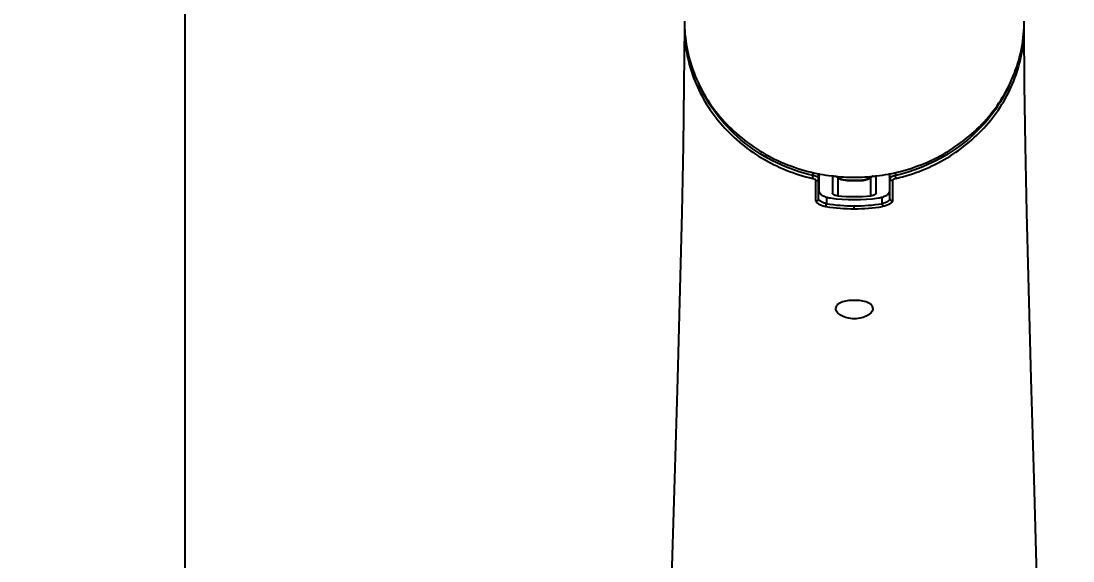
# Model space of a CAD drawing. Header units: millimetres. Extents: x 5797 to 6304, y 25737 to 26121.
# Drawn here: x 6126.6 to 6222.6, y 25971.6 to 26020.9 of the extents above; entities that cross this region are included whole.
import ezdxf

# ---------------------------------------------------------------- set-up
doc = ezdxf.new("R2010")
doc.units = ezdxf.units.MM
doc.styles.get("Standard").update_dxf_attribs({"font": ''})
doc.styles.get('Standard').set_extended_font_data('SimSun')
doc.dimstyles.new('副本 ISO-25-2bei', dxfattribs={"dimscale": 1.7, "dimtxt": 5, "dimasz": 5, "dimexe": 0.5, "dimexo": 0.625, "dimgap": 2, "dimtad": 1, "dimlfac": 0.0393, "dimdsep": 46, "dimtxsty": 'Standard', "dimcen": 2.5, "dimclrd": 1, "dimclre": 1, "dimclrt": 3, "dimadec": 0, "dimazin": 0, "dimtfac": 1, "dimtmove": 0, "dimatfit": 3, "dimfxl": 0, "dimarcsym": 0})

# ---------------------------------------------------------------- blocks, each defined once
blk = doc.blocks.new('*D5')
at = {"color": 1, "lineweight": -2, "transparency": 16777216}
for p, q in [((6201.567, 26089.704), (6140.697, 26089.704)), ((6141.547, 26081.204), (6141.547, 25771.356)), ((6201.567, 25762.856), (6140.697, 25762.856))]:
    blk.add_line(p, q, dxfattribs=at)
at = {"color": 1, "transparency": 16777216}
for points in [[(6140.13, 26081.204), (6142.963, 26081.204), (6141.547, 26089.704)], [(6140.13, 25771.356), (6142.963, 25771.356), (6141.547, 25762.856)]]:
    blk.add_solid(points, dxfattribs=at)
at = {"layer": 'Defpoints', "color": 0, "transparency": 16777216}
for p in [(6202.63, 26089.704), (6141.547, 25762.856), (6202.63, 25762.856)]:
    blk.add_point(p, dxfattribs=at)
at = {"color": 3, "transparency": 16777216, "insert": (6132.197, 25926.28), "char_height": 8.5, "attachment_point": 5, "rotation": 90}
blk.add_mtext('326.8', dxfattribs=at)

msp = doc.modelspace()

# ---------------------------------------------------------------- linework, layer by layer
at = {"color": 7, "linetype": 'Continuous'}
for p, q in [((6187.131, 26020.417), (6187.131, 26020.378)), ((6187.131, 26020.417), (6187.131, 26020.378)), ((6218.129, 26020.378), (6218.129, 26020.417)), ((6218.129, 26020.378), (6218.129, 26020.417)), ((6218.167, 26015.094), (6218.13, 26020.417)), ((6198.88, 26006.803), (6198.88, 26007.134)), ((6199.378, 26006.788), (6199.388, 26006.786)), ((6199.379, 26006.873), (6199.412, 26006.865)), ((6199.38, 26004.692), (6199.38, 26006.993)), ((6199.388, 26006.786), (6199.406, 26006.781)), ((6199.406, 26006.781), (6199.428, 26006.776)), ((6199.412, 26006.865), (6199.43, 26006.861)), ((6199.43, 26005.327), (6199.43, 26006.979)), ((6200.63, 26006.839), (6200.63, 26005.207)), ((6204.63, 26005.207), (6204.63, 26006.838)), ((6205.83, 26006.981), (6205.83, 26005.327)), ((6205.83, 26006.861), (6205.848, 26006.865)), ((6205.831, 26006.776), (6205.854, 26006.781)), ((6205.848, 26006.865), (6205.881, 26006.873)), ((6205.854, 26006.781), (6205.872, 26006.786)), ((6205.872, 26006.786), (6205.882, 26006.788)), ((6205.88, 26004.692), (6205.88, 26006.995)), ((6206.38, 26007.134), (6206.38, 26006.803)), ((6199.135, 26004.512), (6199.135, 26006.362)), ((6201.13, 26006.59), (6201.13, 26004.956)), ((6201.431, 26006.455), (6201.802, 26006.375)), ((6201.802, 26006.375), (6201.957, 26006.363)), ((6201.957, 26006.363), (6201.955, 26006.403)), ((6203.303, 26006.363), (6203.305, 26006.403)), ((6203.303, 26006.363), (6203.443, 26006.374)), ((6203.443, 26006.374), (6203.817, 26006.451)), ((6204.13, 26004.956), (6204.13, 26006.588)), ((6205.876, 26006.547), (6205.83, 26006.501)), ((6205.837, 26006.488), (6205.856, 26006.493)), ((6205.879, 26006.551), (6205.876, 26006.547)), ((6206.125, 26006.362), (6206.125, 26004.512)), ((6200.08, 26004.845), (6200.08, 26004.244)), ((6205.18, 26004.244), (6205.18, 26004.845)), ((6202.63, 26003.781), (6202.63, 26004.042))]:
    msp.add_line(p, q, dxfattribs=at)
for points in [[(6187.13, 26020.417), (6187.093, 26015.094), (6187.016, 26009.517), (6186.895, 26003.437), (6186.721, 25996.429), (6186.49, 25988.254), (6186.222, 25979.126), (6185.934, 25969.103), (6185.616, 25958.4), (6185.235, 25946.926), (6184.771, 25935.089), (6184.176, 25922.405), (6183.454, 25908.579), (6182.682, 25894.156)], [(6222.577, 25894.156), (6221.806, 25908.579), (6221.084, 25922.405), (6220.489, 25935.089), (6220.025, 25946.926), (6219.644, 25958.4), (6219.326, 25969.103), (6219.038, 25979.126), (6218.77, 25988.254), (6218.539, 25996.429), (6218.365, 26003.437), (6218.244, 26009.517), (6218.167, 26015.094)], [(6200.874, 26006.817), (6200.897, 26006.779), (6201.116, 26006.596), (6201.431, 26006.455)], [(6203.817, 26006.451), (6204.134, 26006.59), (6204.358, 26006.773), (6204.384, 26006.816)]]:
    msp.add_lwpolyline(points, dxfattribs=at)
for centre, radius, start, end in [((6200.235, 26020.378), 13.105, 178.81505, 179.8303), ((6205.024, 26020.378), 13.105, 0.1697, 1.18542), ((6202.599, 26023.283), 16.623, 258.79201, 259.0504), ((6202.599, 26023.284), 16.625, 259.0504, 259.24182), ((6202.617, 26023.388), 16.73, 259.24641, 263.07196), ((6202.629, 26023.48), 16.823, 263.06844, 263.3691), ((6202.632, 26023.498), 16.841, 263.36862, 269.99399), ((6202.628, 26023.498), 16.841, 270.00594, 276.62982), ((6202.63, 26023.479), 16.822, 276.62941, 276.93095), ((6202.643, 26023.387), 16.729, 276.92746, 280.75561), ((6202.661, 26023.286), 16.627, 280.76019, 280.94985), ((6202.661, 26023.285), 16.625, 280.94985, 281.20698), ((6202.593, 26020.38), 14.067, 256.78658, 256.99924), ((6202.63, 26020.83), 14.443, 267.32028, 268.21363), ((6202.63, 26020.75), 14.403, 267.32046, 269.10653), ((6202.63, 26020.835), 14.448, 268.21371, 271.78629), ((6202.63, 26020.752), 14.405, 269.10655, 270.89297), ((6202.63, 26020.75), 14.403, 270.89299, 272.67962), ((6202.63, 26020.83), 14.443, 271.78636, 272.67973), ((6202.667, 26020.378), 14.065, 283.00099, 283.21378), ((6202.63, 26020.902), 16.016, 264.62613, 275.37387), ((6202.642, 26020.394), 16.613, 261.01031, 269.95877), ((6202.642, 26020.438), 16.396, 261.01147, 269.95943), ((6202.63, 26020.622), 16.01, 262.1017, 277.8983), ((6202.623, 26020.372), 16.33, 270.02483, 279.0091), ((6202.623, 26020.328), 16.547, 270.02345, 279.00765)]:
    msp.add_arc(centre, radius, start, end, dxfattribs=at)
for points, knots in [([(6187.13, 26020.925), (6187.13, 26020.118), (6187.28, 26018.495), (6187.949, 26016.137), (6189.042, 26013.919), (6190.525, 26011.904), (6192.355, 26010.151), (6194.48, 26008.708), (6196.836, 26007.617), (6198.513, 26007.146), (6199.368, 26006.977)], [0, 0, 0, 0, 0.120604, 0.241818, 0.364172, 0.488057, 0.613675, 0.741028, 0.869923, 1, 1, 1, 1]), ([(6187.131, 26020.378), (6187.131, 26019.592), (6187.273, 26018.012), (6187.907, 26015.713), (6188.945, 26013.542), (6190.834, 26010.887), (6194.052, 26008.18), (6197.194, 26006.927), (6198.831, 26006.546)], [0, 0, 0, 0, 0.120939, 0.242459, 0.36507, 0.489149, 0.741524, 1, 1, 1, 1]), ([(6205.892, 26006.977), (6206.746, 26007.146), (6208.423, 26007.617), (6210.78, 26008.708), (6212.904, 26010.15), (6214.735, 26011.904), (6216.218, 26013.919), (6217.311, 26016.137), (6217.98, 26018.495), (6218.13, 26020.118), (6218.13, 26020.925)], [0, 0, 0, 0, 0.130074, 0.258968, 0.386321, 0.511939, 0.635826, 0.758181, 0.879396, 1, 1, 1, 1]), ([(6206.429, 26006.546), (6208.065, 26006.927), (6211.207, 26008.18), (6214.426, 26010.887), (6216.315, 26013.542), (6217.352, 26015.713), (6217.987, 26018.012), (6218.129, 26019.592), (6218.129, 26020.378)], [0, 0, 0, 0, 0.258473, 0.510847, 0.634926, 0.757538, 0.87906, 1, 1, 1, 1]), ([(6198.88, 26006.803), (6197.737, 26007.07), (6195.516, 26007.843), (6192.551, 26009.692), (6190.123, 26012.123), (6188.943, 26014.068), (6188.487, 26015.085)], [0, 0, 0, 0, 0.256341, 0.508855, 0.756708, 1, 1, 1, 1]), ([(6216.742, 26015.017), (6216.283, 26014.008), (6215.1, 26012.079), (6212.678, 26009.67), (6209.726, 26007.836), (6207.517, 26007.069), (6206.38, 26006.803)], [0, 0, 0, 0, 0.243324, 0.491196, 0.743699, 1, 1, 1, 1]), ([(6198.831, 26006.546), (6198.831, 26006.582), (6198.848, 26006.668), (6198.866, 26006.753), (6198.88, 26006.803)], [0, 0, 0, 0, 0.414874, 1, 1, 1, 1]), ([(6199.38, 26006.541), (6199.38, 26006.57), (6199.35, 26006.618), (6199.293, 26006.664), (6199.204, 26006.717), (6199.065, 26006.768), (6198.944, 26006.793), (6198.88, 26006.803)], [0, 0, 0, 0, 0.149898, 0.253451, 0.376657, 0.671012, 1, 1, 1, 1]), ([(6201.175, 26006.753), (6201.175, 26006.719), (6201.204, 26006.663), (6201.264, 26006.606), (6201.357, 26006.543), (6201.507, 26006.478), (6201.64, 26006.444), (6201.712, 26006.43)], [0, 0, 0, 0, 0.156718, 0.258783, 0.37848, 0.665538, 1, 1, 1, 1]), ([(6203.598, 26006.441), (6203.664, 26006.455), (6203.786, 26006.49), (6203.94, 26006.563), (6204.048, 26006.646), (6204.085, 26006.721), (6204.085, 26006.753)], [0, 0, 0, 0, 0.335237, 0.620453, 0.84081, 1, 1, 1, 1]), ([(6206.38, 26006.803), (6206.316, 26006.793), (6206.195, 26006.768), (6206.056, 26006.717), (6205.967, 26006.664), (6205.91, 26006.618), (6205.88, 26006.57), (6205.88, 26006.541)], [0, 0, 0, 0, 0.328881, 0.623261, 0.746498, 0.850065, 1, 1, 1, 1]), ([(6206.429, 26006.546), (6206.429, 26006.582), (6206.412, 26006.668), (6206.393, 26006.753), (6206.38, 26006.803)], [0, 0, 0, 0, 0.414707, 1, 1, 1, 1]), ([(6199.134, 26006.362), (6199.134, 26006.381), (6199.106, 26006.425), (6199.005, 26006.493), (6198.905, 26006.529), (6198.831, 26006.546)], [0, 0, 0, 0, 0.152263, 0.384248, 1, 1, 1, 1]), ([(6199.134, 26006.362), (6199.163, 26006.355), (6199.225, 26006.355), (6199.307, 26006.391), (6199.366, 26006.457), (6199.38, 26006.513), (6199.38, 26006.541)], [0, 0, 0, 0, 0.258859, 0.514388, 0.760795, 1, 1, 1, 1]), ([(6199.392, 26006.489), (6199.39, 26006.493), (6199.384, 26006.51), (6199.38, 26006.528), (6199.38, 26006.541)], [0, 0, 0, 0, 0.271248, 1, 1, 1, 1]), ([(6199.43, 26006.429), (6199.425, 26006.434), (6199.411, 26006.453), (6199.399, 26006.473), (6199.392, 26006.489)], [0, 0, 0, 0, 0.272617, 1, 1, 1, 1]), ([(6201.712, 26006.43), (6201.732, 26006.427), (6201.812, 26006.413), (6201.893, 26006.406), (6201.955, 26006.403)], [0, 0, 0, 0, 0.246727, 1, 1, 1, 1]), ([(6203.305, 26006.403), (6203.33, 26006.404), (6203.428, 26006.41), (6203.526, 26006.425), (6203.598, 26006.441)], [0, 0, 0, 0, 0.252933, 1, 1, 1, 1]), ([(6205.879, 26006.528), (6205.878, 26006.52), (6205.869, 26006.483), (6205.848, 26006.451), (6205.83, 26006.428)], [0, 0, 0, 0, 0.214548, 1, 1, 1, 1]), ([(6206.125, 26006.362), (6206.096, 26006.356), (6206.035, 26006.355), (6205.953, 26006.391), (6205.894, 26006.457), (6205.88, 26006.513), (6205.88, 26006.541)], [0, 0, 0, 0, 0.258909, 0.514456, 0.760844, 1, 1, 1, 1]), ([(6206.429, 26006.546), (6206.355, 26006.529), (6206.254, 26006.493), (6206.154, 26006.425), (6206.126, 26006.381), (6206.125, 26006.362)], [0, 0, 0, 0, 0.615829, 0.84762, 1, 1, 1, 1]), ([(6199.43, 26005.327), (6199.43, 26005.265), (6199.491, 26005.168), (6199.604, 26005.067), (6199.729, 26004.986), (6199.88, 26004.912), (6200.113, 26004.825), (6200.301, 26004.782), (6200.43, 26004.764)], [0, 0, 0, 0, 0.152181, 0.257501, 0.381844, 0.52241, 0.675296, 1, 1, 1, 1]), ([(6201.13, 26004.956), (6201.066, 26004.962), (6200.972, 26004.979), (6200.855, 26005.015), (6200.779, 26005.047), (6200.717, 26005.084), (6200.66, 26005.13), (6200.63, 26005.177), (6200.63, 26005.207)], [0, 0, 0, 0, 0.32935, 0.48311, 0.62333, 0.746349, 0.849762, 1, 1, 1, 1]), ([(6204.63, 26005.207), (6204.63, 26005.177), (6204.6, 26005.13), (6204.543, 26005.084), (6204.481, 26005.047), (6204.405, 26005.015), (6204.288, 26004.979), (6204.194, 26004.962), (6204.13, 26004.956)], [0, 0, 0, 0, 0.150239, 0.253652, 0.376667, 0.516883, 0.670642, 1, 1, 1, 1]), ([(6204.83, 26004.764), (6204.959, 26004.782), (6205.147, 26004.825), (6205.38, 26004.912), (6205.53, 26004.986), (6205.656, 26005.067), (6205.769, 26005.168), (6205.83, 26005.265), (6205.83, 26005.327)], [0, 0, 0, 0, 0.324703, 0.477593, 0.618165, 0.742511, 0.84783, 1, 1, 1, 1]), ([(6199.135, 26004.512), (6199.192, 26004.501), (6199.289, 26004.52), (6199.366, 26004.608), (6199.38, 26004.664), (6199.38, 26004.692)], [0, 0, 0, 0, 0.509835, 0.758598, 1, 1, 1, 1]), ([(6199.136, 26004.51), (6199.136, 26004.453), (6199.193, 26004.363), (6199.298, 26004.271), (6199.459, 26004.164), (6199.709, 26004.057), (6199.929, 26004.005), (6200.045, 26003.985)], [0, 0, 0, 0, 0.154124, 0.260949, 0.386231, 0.678561, 1, 1, 1, 1]), ([(6200.08, 26004.244), (6199.99, 26004.263), (6199.819, 26004.312), (6199.626, 26004.407), (6199.503, 26004.497), (6199.423, 26004.575), (6199.38, 26004.647), (6199.38, 26004.692)], [0, 0, 0, 0, 0.318982, 0.611158, 0.73696, 0.844493, 1, 1, 1, 1]), ([(6200.046, 26003.985), (6200.046, 26004.021), (6200.058, 26004.108), (6200.071, 26004.194), (6200.08, 26004.244)], [0, 0, 0, 0, 0.417342, 1, 1, 1, 1]), ([(6205.88, 26004.692), (6205.88, 26004.647), (6205.817, 26004.541), (6205.589, 26004.367), (6205.352, 26004.279), (6205.18, 26004.244)], [0, 0, 0, 0, 0.156011, 0.389421, 1, 1, 1, 1]), ([(6205.18, 26004.244), (6205.188, 26004.198), (6205.201, 26004.112), (6205.214, 26004.025), (6205.214, 26003.985)], [0, 0, 0, 0, 0.53611, 1, 1, 1, 1]), ([(6206.125, 26004.512), (6206.124, 26004.455), (6206.068, 26004.365), (6205.964, 26004.272), (6205.802, 26004.165), (6205.551, 26004.058), (6205.33, 26004.003), (6205.214, 26003.985)], [0, 0, 0, 0, 0.154128, 0.260385, 0.385292, 0.678519, 1, 1, 1, 1]), ([(6206.125, 26004.512), (6206.068, 26004.501), (6205.971, 26004.52), (6205.894, 26004.608), (6205.88, 26004.664), (6205.88, 26004.692)], [0, 0, 0, 0, 0.509688, 0.758552, 1, 1, 1, 1]), ([(6202.63, 25995.414), (6202.412, 25995.414), (6202.004, 25995.386), (6201.525, 25995.274), (6201.221, 25995.125), (6201.058, 25994.998), (6200.953, 25994.847), (6200.93, 25994.733), (6200.93, 25994.678)], [0, 0, 0, 0, 0.326519, 0.611526, 0.729927, 0.831112, 0.918618, 1, 1, 1, 1]), ([(6204.33, 25994.678), (6204.33, 25994.733), (6204.306, 25994.847), (6204.202, 25994.998), (6204.039, 25995.126), (6203.735, 25995.274), (6203.256, 25995.386), (6202.848, 25995.414), (6202.63, 25995.414)], [0, 0, 0, 0, 0.081413, 0.16891, 0.270153, 0.388578, 0.673661, 1, 1, 1, 1]), ([(6202.63, 25993.727), (6202.41, 25993.727), (6201.991, 25993.778), (6201.515, 25993.961), (6201.218, 25994.166), (6201.059, 25994.327), (6200.956, 25994.499), (6200.93, 25994.621), (6200.93, 25994.678)], [0, 0, 0, 0, 0.31384, 0.59619, 0.718441, 0.825668, 0.918416, 1, 1, 1, 1]), ([(6204.33, 25994.678), (6204.33, 25994.621), (6204.304, 25994.499), (6204.201, 25994.327), (6204.042, 25994.166), (6203.745, 25993.961), (6203.269, 25993.778), (6202.85, 25993.727), (6202.63, 25993.727)], [0, 0, 0, 0, 0.081578, 0.174312, 0.281526, 0.403772, 0.686126, 1, 1, 1, 1])]:
    msp.add_open_spline(points, degree=3, knots=knots, dxfattribs=at)
msp.add_open_spline([(6205.88, 26006.541), (6205.88, 26006.537), (6205.88, 26006.532), (6205.879, 26006.528)], degree=3, dxfattribs=at)

# ---------------------------------------------------------------- dimensions: what is measured, and where the dimension line sits
dim = msp.add_linear_dim(base=(6141.547, 25762.856), p1=(6202.63, 26089.704), p2=(6202.63, 25762.856), angle=90, dimstyle='副本 ISO-25-2bei', override={"dimgap": 3, "dimdec": 1, "dimlfac": 1})
dim.commit()
dim.dimension.update_dxf_attribs({"geometry": '*D5', "text_midpoint": (6141.547, 25926.28), "dimtype": 160})

doc.saveas('drawing.dxf')
